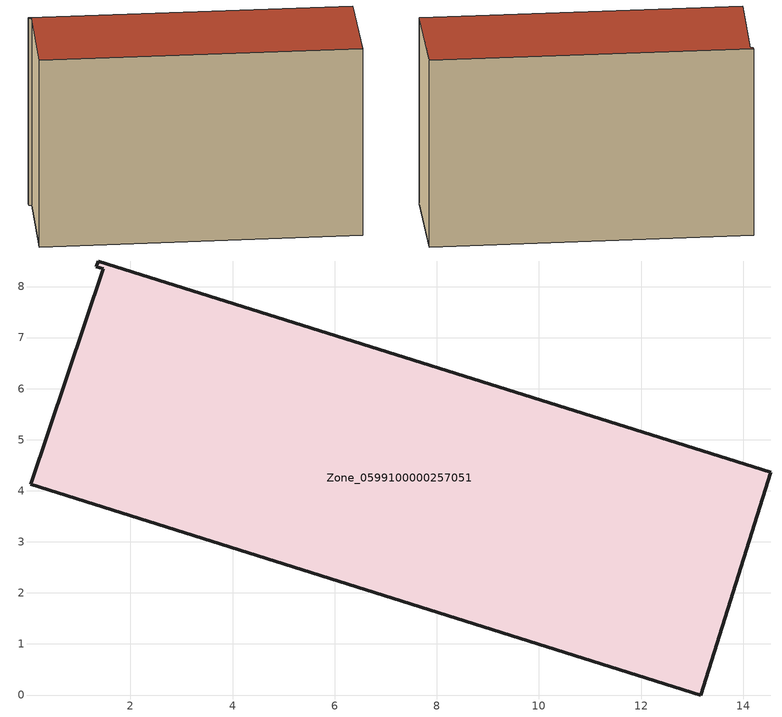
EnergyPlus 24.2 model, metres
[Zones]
Zone_0599100000257051
 floor ground (C_G): 0.05,4.12 1.46,8.35 1.33,8.39 1.37,8.5 14.54,4.36 13.17,0 z0.58
 wall outside (C_F): 14.54,4.36 1.37,8.5 1.33,8.39 1.46,8.35 0.05,4.12 13.17,0 14.54,4.36 z0.58:9.2
 roof outside (C_R): 1.46,8.35 0.05,4.12 13.17,0 14.54,4.36 1.37,8.5 1.33,8.39 z9.2
[BUILDING]
Pand.0599100000257051: North Axis=0; Terrain=City; Loads Convergence Tolerance Value=0.04; Temperature Convergence Tolerance Value=0.4; Solar Distribution=FullExterior; Maximum Number of Warmup Days=25; Minimum Number of Warmup Days=1
[Site:Location]
Rotterdam.The.Hague.AP_ZH_NLD Design_Conditions: Latitude=51.96; Longitude=4.45; Time Zone=1; Elevation=-4.5
[SITE:GROUNDTEMPERATURE:BUILDINGSURFACE]
18, 18, 18, 18, 18, 18, 18, 18, 18, 18, 18, 18
[MATERIAL] Thermal Absorptance=0.9; Solar Absorptance=0.7; Visible Absorptance=0.7
Name | Roughness | Thickness | Conductivity | Density | Specific Heat
G.TI.1965-1974 | MediumSmooth | 0.15 | 0.882353 | 540 | 1210
F.TI.1965-1974 | Rough | 0.3 | 0.697674 | 1920 | 840
R.TI.1965-1974 | MediumRough | 0.2 | 0.232558 | 1500 | 1000
[CONSTRUCTION]
C_G: G.TI.1965-1974
C_F: F.TI.1965-1974
C_R: R.TI.1965-1974
[ZONE]
Zone_0599100000257051: Type=1; Multiplier=1; Ceiling Height=Autocalculate; Volume=Autocalculate; Floor Area=autocalculate; Part of Total Floor Area=Yes
[ZONEINFILTRATION:DESIGNFLOWRATE]
Infil_Zone_0599100000257051: Zone or ZoneList or Space or SpaceList=Zone_0599100000257051; Schedule=AlwaysOn; Design Flow Rate Calculation Method=Flow/Area; Flow Rate per Floor Area=0.003; Constant Term Coefficient=1; Temperature Term Coefficient=0; Velocity Term Coefficient=0; Velocity Squared Term Coefficient=0
[HVACTEMPLATE:ZONE:IDEALLOADSAIRSYSTEM]
Zone_0599100000257051: Maximum Heating Supply Air Temperature=50; Minimum Cooling Supply Air Temperature=13; Maximum Heating Supply Air Humidity Ratio=0.0156; Minimum Cooling Supply Air Humidity Ratio=0.0077; Heating Limit=NoLimit; Cooling Limit=NoLimit; Dehumidification Control Type=ConstantSensibleHeatRatio; Cooling Sensible Heat Ratio=0.7; Dehumidification Setpoint=60; Humidification Control Type=None; Humidification Setpoint=30; Outdoor Air Method=None; Outdoor Air Flow Rate per Person=0.00944; Outdoor Air Flow Rate per Zone Floor Area=0; Outdoor Air Flow Rate per Zone=0; Demand Controlled Ventilation Type=None; Outdoor Air Economizer Type=NoEconomizer; Heat Recovery Type=None; Sensible Heat Recovery Effectiveness=0.7; Latent Heat Recovery Effectiveness=0.65
[ZONECONTROL:THERMOSTAT]
ThermostatControl_Zone_0599100000257051: Zone or ZoneList=Zone_0599100000257051; Control Type Schedule=DualSetpointControlType; Control 1=Thermostat_Zone_0599100000257051; Temperature Difference Between Cutout And Setpoint=0
[THERMOSTATSETPOINT:DUALSETPOINT]
Thermostat_Zone_0599100000257051: Heating Setpoint Temperature Schedule=HeatingSetpoint_Zone_0599100000257051; Cooling Setpoint Temperature Schedule=CoolingSetpoint_Zone_0599100000257051
[SCHEDULE:COMPACT]
HeatingSetpoint_Zone_0599100000257051: Through: 12/31, For: AllDays, Until: 24:00, 21
CoolingSetpoint_Zone_0599100000257051: Through: 12/31, For: AllDays, Until: 24:00, 24
DualSetpointControlType: Through: 12/31, For: AllDays, Until: 24:00, 4
AlwaysOn: Through: 12/31, For: AllDays, Until: 24:00, 1
